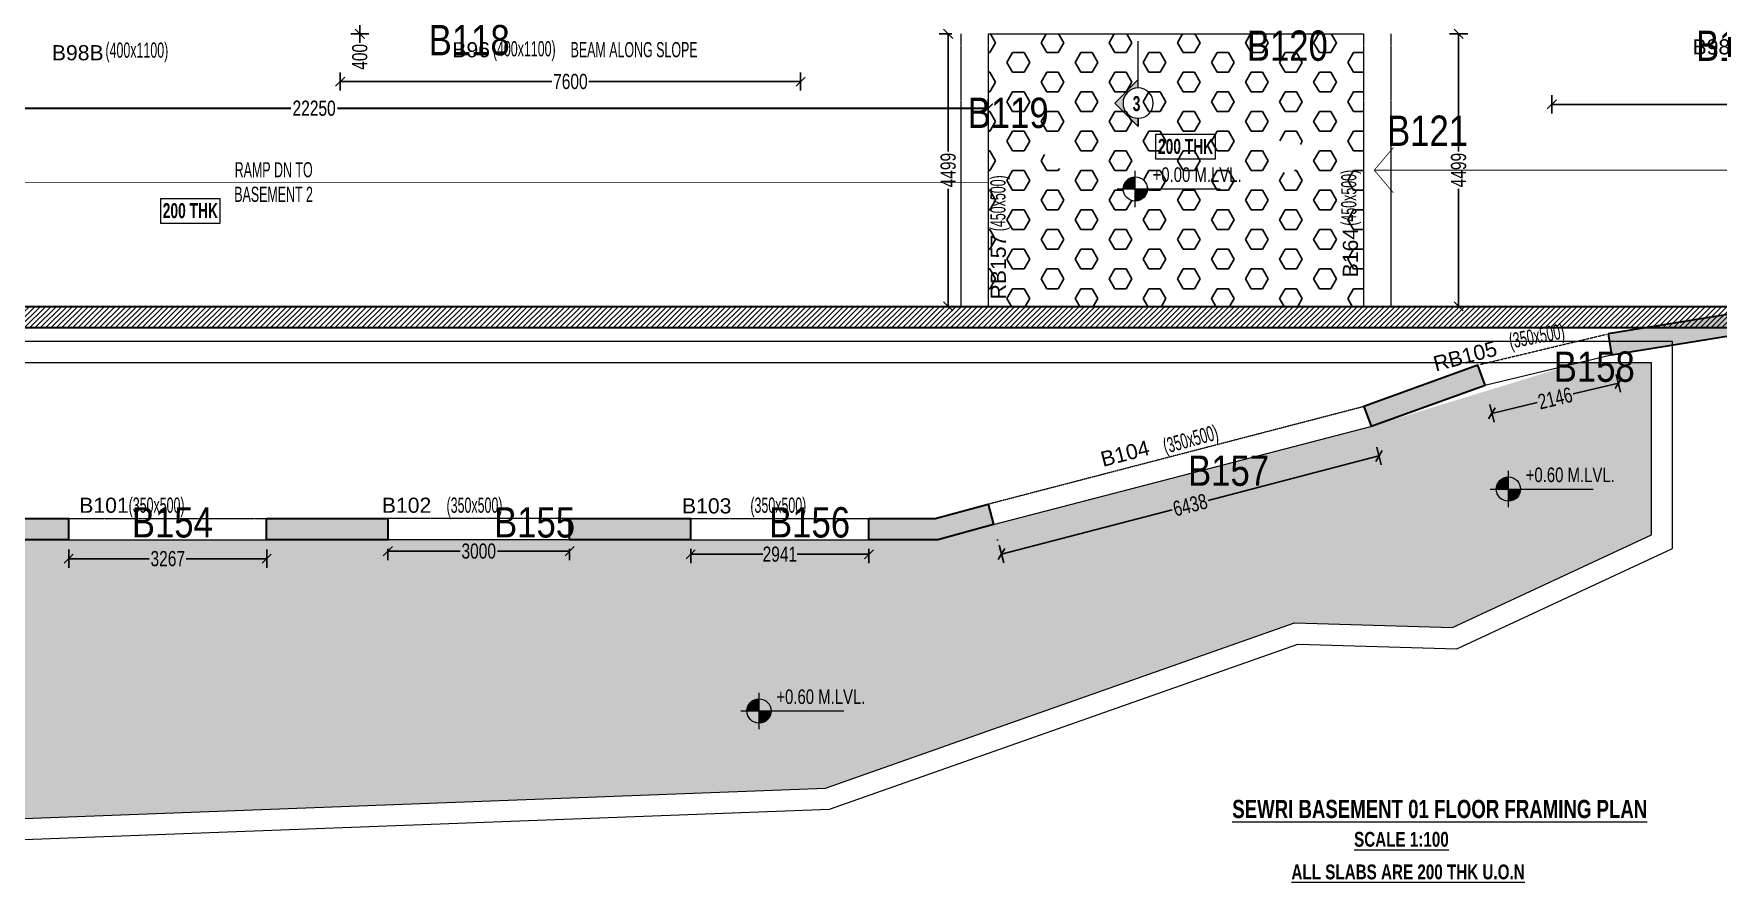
# Model space of a CAD drawing. Header units: millimetres. Extents: x 1 to 75736, y 43 to 63537.
# Drawn here: x 19657 to 47464, y 546 to 14550 of the extents above; entities that cross this region are included whole.
import ezdxf
from ezdxf.enums import TextEntityAlignment as Align

# ---------------------------------------------------------------- set-up
doc = ezdxf.new("R2010")
doc.units = ezdxf.units.MM
doc.linetypes.add('HIDDEN', pattern=[0.375, 0.25, -0.125])
doc.linetypes.add('HIDDEN2', pattern=[0.1875, 0.125, -0.0625])
for name, color, linetype, lineweight in [('A-FLOR-IDEN', 11, 'Continuous', 9), ('A-HIDD-BELW', 8, 'HIDDEN2', 20), ('G-____-____-DIMS', 7, 'Continuous', 9), ('G-ANNO-SYMB', 1, 'Continuous', 9), ('G-ANNO-TEXT', 231, 'Continuous', 9), ('S-BEAM', 7, 'Continuous', 18), ('S-BEAM-IDEN', 2, 'Continuous', 9), ('S-COL HATCH', 9, 'Continuous', 0), ('S-COLS', 5, 'Continuous', 35)]:
    doc.layers.add(name, color=color, linetype=linetype, lineweight=lineweight)
for name, color, linetype in [('Abhinav working', 6, 'Continuous'), ('Beam Nos', 7, 'Continuous'), ('changes', 7, 'Continuous'), ('HATCH', 8, 'Continuous')]:
    doc.layers.add(name, color=color, linetype=linetype)
doc.styles.add('Dim.s & Anno.(Misc.)', font='ARIALN.TTF')
doc.styles.add('SC-BBS1', font='SansSerif')
doc.styles.add('SOBHA', font='swisscl.ttf')
doc.styles.add('Swis721 LtCn BT', font='swisscl.ttf', dxfattribs={"width": 0.9, "height": 233.355162})
doc.styles.add('Swis721 LtCn BT_1', font='swisscl.ttf', dxfattribs={"height": 240})
doc.styles.add('Swis721 LtCn BT_2', font='swisscl.ttf', dxfattribs={"height": 244.992296})
doc.styles.add('Swis721 LtCn BT_B', font='', dxfattribs={"width": 0.9, "height": 246.918336})
doc.styles.get('Swis721 LtCn BT_B').set_extended_font_data('Swis721 LtCn BT', bold=True)
doc.dimstyles.new('S-100', dxfattribs={"dimscale": 100, "dimtxt": 2.5, "dimasz": 1.5, "dimexe": 1.5, "dimexo": 1.5, "dimgap": 0.1, "dimtad": 0, "dimdec": 0, "dimrnd": 0.0005, "dimzin": 0, "dimdsep": 46, "dimtxsty": 'SOBHA', "dimblk": 'OBLIQUE', "dimcen": 0.09, "dimclrd": 8, "dimclre": 8, "dimclrt": 6, "dimadec": 0, "dimazin": 0, "dimtfac": 1, "dimtdec": 0, "dimtofl": 0, "dimtmove": 0, "dimatfit": 3, "dimfxl": 1.5, "dimfxlon": 1, "dimtolj": 1, "dimtzin": 0, "dimlwd": -1, "dimlwe": -1, "dimarcsym": 0})

# ---------------------------------------------------------------- blocks, each defined once
blk = doc.blocks.new('Spot Elevations - M_Spot Elevation - Target Filled-23738-FIRST FLOOR  FRAMING PLAN _NTA_')
at = {"layer": 'G-____-____-DIMS'}
h = blk.add_hatch(color=256, dxfattribs=at)
edge = h.paths.add_edge_path(flags=0)
edge.add_line((0, 0), (-2, 0))
edge.add_arc((0, 0), 2, 90, 180, ccw=False)
edge.add_line((0, 2), (0, 0))
h = blk.add_hatch(color=256, dxfattribs=at)
edge = h.paths.add_edge_path(flags=0)
edge.add_line((0, 0), (2, 0))
edge.add_arc((0, 0), 2, 270, 360, ccw=False)
edge.add_line((0, -2), (0, 0))
for p, q in [((0, -3), (0, 3)), ((-3, 0), (14, 0))]:
    blk.add_line(p, q, dxfattribs=at)
blk.add_circle((0, 0), 2, dxfattribs=at)
blk = doc.blocks.new('A$C89844c14')
at = {"layer": 'S-COL HATCH', "transparency": 33554687}
h = blk.add_hatch(dxfattribs=at)
h.set_pattern_fill('ANSI31', color=256, scale=500)
h.set_pattern_definition([(45, (-31243118.95, 21573255.045), (-44.19417382, 44.19417382), [])])
edge = h.paths.add_edge_path()
edge.add_line((-12641, -10574), (46763, -10574))
edge.add_line((46763, -10574), (50159, -10424))
edge.add_line((50159, -10424), (50159, 18363))
edge.add_arc((65987, 101152), 84288, 235.33184, 259.17631, ccw=False)
edge.add_arc((-8443, 269), 41200, 49.9962, 101.0852)
edge.add_line((-16364, 40700), (-15224, 21151))
edge.add_line((-15224, 21151), (-12641, 21151))
edge.add_line((-12641, 21151), (-12641, -10574))
edge = h.paths.add_edge_path(flags=16)
edge.add_line((-12291, -10224), (46756, -10224))
edge.add_line((46756, -10224), (49809, -10089))
edge.add_line((49809, -10089), (49809, 18075))
edge.add_arc((65987, 101152), 84638, 235.32076, 258.98032, ccw=False)
edge.add_arc((-8443, 269), 40850, 49.9733, 100.6568)
edge.add_line((-15997, 40415), (-14893, 21501))
edge.add_line((-14893, 21501), (-12291, 21501))
edge.add_line((-12291, 21501), (-12291, -10224))
h = blk.add_hatch(color=256, dxfattribs=at)
h.dxf.hatch_style = 1
h.paths.add_polyline_path([(25890, -10677), (25945, -11023), (27920, -10704), (27864, -10359)])
h = blk.add_hatch(color=256, dxfattribs=at)
h.dxf.hatch_style = 1
h.paths.add_polyline_path([(23858, -11521), (23739, -11192), (21859, -11873), (21978, -12202)])
h = blk.add_hatch(color=256, dxfattribs=at)
h.dxf.hatch_style = 1
h.paths.add_polyline_path([(15747, -13822), (15654, -13485), (14779, -13724), (13686, -13724), (13686, -14074), (14825, -14074)])
h = blk.add_hatch(color=256, dxfattribs=at)
h.dxf.hatch_style = 1
h.paths.add_polyline_path([(478, -14074), (478, -13724), (-1522, -13724), (-1522, -14074)])
h = blk.add_hatch(color=256, dxfattribs=at)
h.dxf.hatch_style = 1
h.paths.add_polyline_path([(5745, -14074), (5745, -13724), (3745, -13724), (3745, -14074)])
h = blk.add_hatch(color=256, dxfattribs=at)
h.dxf.hatch_style = 1
h.paths.add_polyline_path([(10745, -14074), (10745, -13724), (8745, -13724), (8745, -14074)])
at = {"layer": 'S-COLS', "elevation": 0}
for points in [[(-12641, -10574), (46763, -10574), (50159, -10424), (50159, 18363, -0.104418), (18042, 31828, 0.226686), (-16364, 40700), (-15224, 21151), (-12641, 21151)], [(-12291, -10224), (46756, -10224), (49809, -10089), (49809, 18075, -0.103603), (17829, 31550, 0.224825), (-15997, 40415), (-14893, 21501), (-12291, 21501)]]:
    blk.add_lwpolyline(points, format="xyb", close=True, dxfattribs=at)
for points in [[(25890, -10677), (25945, -11023), (27920, -10704), (27864, -10359), (25890, -10677)], [(21859, -11873), (21978, -12202), (23858, -11521), (23739, -11192), (21859, -11873)], [(13686, -13724), (14779, -13724), (15654, -13485), (15747, -13822), (14825, -14074), (13686, -14074), (13686, -13724)]]:
    blk.add_lwpolyline(points, dxfattribs=at)
for points in [[(-1522, -13724), (478, -13724), (478, -14074), (-1522, -14074)], [(3745, -13724), (5745, -13724), (5745, -14074), (3745, -14074)], [(8745, -13724), (10745, -13724), (10745, -14074), (8745, -14074)]]:
    blk.add_lwpolyline(points, close=True, dxfattribs=at)
blk = doc.blocks.new('Detail View - M_Section Head - Structural Type 1-785420-STILT FLOOR FRAMING PLAN')
at = {"layer": 'G-ANNO-SYMB'}
h = blk.add_hatch(color=9, dxfattribs=at)
edge = h.paths.add_edge_path(flags=0)
edge.add_line((-8.5, 0), (-9.86, 0))
edge.add_line((-9.86, 0), (-5.99, 3.87))
edge.add_line((-5.99, 3.87), (-2.12, 0))
edge.add_line((-2.12, 0), (-3.5, 0))
edge.add_arc((-6, 0), 2.5, 360, 540)
for p, q in [((-5.99, 3.87), (-9.86, 0)), ((-5.99, 3.87), (-2.12, 0)), ((-8.5, 0), (-9.86, 0)), ((-3.5, 0), (-2.12, 0))]:
    blk.add_line(p, q, dxfattribs=at)
at = {"layer": 'G-ANNO-SYMB', "color": 5}
for p, q in [((-5.99, 3.87), (-9.86, 0)), ((-2.12, 0), (-5.99, 3.87)), ((-9.86, 0), (-8.5, 0)), ((-3.5, 0), (4.24, 0)), ((-3.5, 0), (-2.12, 0))]:
    blk.add_line(p, q, dxfattribs=at)
at = {"layer": 'G-ANNO-SYMB'}
blk.add_arc((-6, 0), 2.5, 360, 180, dxfattribs=at)
at = {"layer": 'G-ANNO-SYMB', "color": 5}
for start, end in [(360, 180), (180, 360)]:
    blk.add_arc((-6, 0), 2.5, start, end, dxfattribs=at)
blk = doc.blocks.new('_OBLIQUE')
at = {"color": 0, "linetype": 'ByBlock'}
blk.add_line((-0.5, -0.5), (0.5, 0.5), dxfattribs=at)
blk = doc.blocks.new('*D380')
at = {"layer": 'changes', "color": 8, "transparency": 16777216}
for p, q in [((13160, 13468), (13160, 13168)), ((35410, 13468), (35410, 13168)), ((13160, 13318), (23900, 13318)), ((35410, 13318), (24670, 13318))]:
    blk.add_line(p, q, dxfattribs=at)
at = {"layer": 'Defpoints', "color": 0, "transparency": 16777216}
for p in [(13160, 13959), (35410, 13959), (35410, 13318)]:
    blk.add_point(p, dxfattribs=at)
at = {"layer": 'changes', "color": 8, "transparency": 16777216, "xscale": 150, "yscale": 150, "zscale": 150, "rotation": 180}
blk.add_blockref('_OBLIQUE', (13160, 13318), dxfattribs=at)
at = {"layer": 'changes', "color": 8, "transparency": 16777216, "xscale": 150, "yscale": 150, "zscale": 150}
blk.add_blockref('_OBLIQUE', (35410, 13318), dxfattribs=at)
at = {"layer": 'changes', "color": 6, "transparency": 16777216, "insert": (24285, 13318), "char_height": 250, "attachment_point": 5, "style": 'SOBHA'}
blk.add_mtext('\\A1;22250', dxfattribs=at)
blk = doc.blocks.new('*D206')
at = {"layer": 'changes', "color": 8, "transparency": 16777216}
for p, q in [((13162, 13469), (13162, 13169)), ((35412, 13469), (35412, 13169)), ((13162, 13319), (23902, 13319)), ((35412, 13319), (24672, 13319))]:
    blk.add_line(p, q, dxfattribs=at)
at = {"layer": 'Defpoints', "color": 0, "transparency": 16777216}
for p in [(13162, 13960), (35412, 13960), (35412, 13319)]:
    blk.add_point(p, dxfattribs=at)
at = {"layer": 'changes', "color": 8, "transparency": 16777216, "xscale": 150, "yscale": 150, "zscale": 150, "rotation": 180}
blk.add_blockref('_OBLIQUE', (13162, 13319), dxfattribs=at)
at = {"layer": 'changes', "color": 8, "transparency": 16777216, "xscale": 150, "yscale": 150, "zscale": 150}
blk.add_blockref('_OBLIQUE', (35412, 13319), dxfattribs=at)
at = {"layer": 'changes', "color": 6, "transparency": 16777216, "insert": (24287, 13319), "char_height": 250, "attachment_point": 5, "style": 'SOBHA'}
blk.add_mtext('\\A1;22250', dxfattribs=at)
blk = doc.blocks.new('*D328')
at = {"layer": 'changes', "color": 8, "transparency": 16777216}
for p, q in [((24716, 13910), (24716, 13610)), ((32316, 13910), (32316, 13610)), ((24716, 13760), (28210, 13760)), ((32316, 13760), (28822, 13760))]:
    blk.add_line(p, q, dxfattribs=at)
at = {"layer": 'Defpoints', "color": 0, "transparency": 16777216}
for p in [(24716, 14548), (32316, 14548), (32316, 13760)]:
    blk.add_point(p, dxfattribs=at)
at = {"layer": 'changes', "color": 8, "transparency": 16777216, "xscale": 150, "yscale": 150, "zscale": 150, "rotation": 180}
blk.add_blockref('_OBLIQUE', (24716, 13760), dxfattribs=at)
at = {"layer": 'changes', "color": 8, "transparency": 16777216, "xscale": 150, "yscale": 150, "zscale": 150}
blk.add_blockref('_OBLIQUE', (32316, 13760), dxfattribs=at)
at = {"layer": 'changes', "color": 6, "transparency": 16777216, "insert": (28516, 13760), "char_height": 250, "attachment_point": 5, "style": 'SOBHA'}
blk.add_mtext('\\A1;7600', dxfattribs=at)
blk = doc.blocks.new('*D329')
at = {"layer": 'changes', "color": 8, "transparency": 16777216}
for p, q in [((24890, 14948), (25190, 14948)), ((25040, 14948), (25040, 14548)), ((24890, 14548), (25190, 14548)), ((25040, 14548), (25040, 14398))]:
    blk.add_line(p, q, dxfattribs=at)
at = {"layer": 'Defpoints', "color": 0, "transparency": 16777216}
for p in [(24716, 14948), (24716, 14548), (25040, 14548)]:
    blk.add_point(p, dxfattribs=at)
at = {"layer": 'changes', "color": 8, "transparency": 16777216, "xscale": 150, "yscale": 150, "zscale": 150}
for p, rotation in [((25040, 14948), 90), ((25040, 14548), 270)]:
    blk.add_blockref('_OBLIQUE', p, dxfattribs=dict(at, rotation=rotation))
at = {"layer": 'changes', "color": 6, "transparency": 16777216, "insert": (25040, 14168), "char_height": 250, "attachment_point": 5, "rotation": 90, "style": 'SOBHA'}
blk.add_mtext('\\A1;400', dxfattribs=at)
blk = doc.blocks.new('*D330')
at = {"layer": 'changes', "color": 8, "transparency": 16777216}
for p, q in [((34812, 14548), (34602, 14548)), ((34752, 14548), (34752, 12607)), ((34752, 10049), (34752, 11991)), ((34812, 10049), (34602, 10049))]:
    blk.add_line(p, q, dxfattribs=at)
at = {"layer": 'Defpoints', "color": 0, "transparency": 16777216}
for p in [(34962, 14548), (34752, 10049), (34962, 10049)]:
    blk.add_point(p, dxfattribs=at)
at = {"layer": 'changes', "color": 8, "transparency": 16777216, "xscale": 150, "yscale": 150, "zscale": 150}
for p, rotation in [((34752, 14548), 90), ((34752, 10049), 270)]:
    blk.add_blockref('_OBLIQUE', p, dxfattribs=dict(at, rotation=rotation))
at = {"layer": 'changes', "color": 6, "transparency": 16777216, "insert": (34752, 12299), "char_height": 250, "attachment_point": 5, "rotation": 90, "style": 'SOBHA'}
blk.add_mtext('\\A1;4499', dxfattribs=at)
blk = doc.blocks.new('*D331')
at = {"layer": 'changes', "color": 8, "transparency": 16777216}
for p, q in [((35416, 15408), (35416, 15708)), ((41616, 15408), (41616, 15708)), ((35416, 15558), (38209, 15558)), ((41616, 15558), (38823, 15558))]:
    blk.add_line(p, q, dxfattribs=at)
at = {"layer": 'Defpoints', "color": 0, "transparency": 16777216}
for p in [(41616, 15558), (35416, 14548), (41616, 14548)]:
    blk.add_point(p, dxfattribs=at)
at = {"layer": 'changes', "color": 8, "transparency": 16777216, "xscale": 150, "yscale": 150, "zscale": 150}
for p, rotation in [((35416, 15558), 180.0000839791991), ((41616, 15558), 8.39791991483e-05)]:
    blk.add_blockref('_OBLIQUE', p, dxfattribs=dict(at, rotation=rotation))
at = {"layer": 'changes', "color": 6, "transparency": 16777216, "insert": (38516, 15558), "char_height": 250, "attachment_point": 5, "rotation": 0.0001, "style": 'SOBHA'}
blk.add_mtext('\\A1;6200', dxfattribs=at)
blk = doc.blocks.new('*D332')
at = {"layer": 'changes', "color": 8, "transparency": 16777216}
for p, q in [((43028, 14548), (43328, 14548)), ((43178, 14548), (43178, 12607)), ((43178, 10049), (43178, 11991)), ((43028, 10049), (43328, 10049))]:
    blk.add_line(p, q, dxfattribs=at)
at = {"layer": 'Defpoints', "color": 0, "transparency": 16777216}
for p in [(42062, 14548), (42062, 10049), (43178, 10049)]:
    blk.add_point(p, dxfattribs=at)
at = {"layer": 'changes', "color": 8, "transparency": 16777216, "xscale": 150, "yscale": 150, "zscale": 150}
for p, rotation in [((43178, 14548), 90), ((43178, 10049), 270)]:
    blk.add_blockref('_OBLIQUE', p, dxfattribs=dict(at, rotation=rotation))
at = {"layer": 'changes', "color": 6, "transparency": 16777216, "insert": (43178, 12299), "char_height": 250, "attachment_point": 5, "rotation": 90, "style": 'SOBHA'}
blk.add_mtext('\\A1;4499', dxfattribs=at)
blk = doc.blocks.new('*D333')
at = {"layer": 'changes', "color": 8, "transparency": 16777216}
for p, q in [((44716, 13534), (44716, 13234)), ((44716, 13384), (48210, 13384)), ((52316, 13384), (48822, 13384)), ((52316, 13534), (52316, 13234))]:
    blk.add_line(p, q, dxfattribs=at)
at = {"layer": 'Defpoints', "color": 0, "transparency": 16777216}
for p in [(44716, 14548), (52316, 14548), (52316, 13384)]:
    blk.add_point(p, dxfattribs=at)
at = {"layer": 'changes', "color": 8, "transparency": 16777216, "xscale": 150, "yscale": 150, "zscale": 150, "rotation": 180}
blk.add_blockref('_OBLIQUE', (44716, 13384), dxfattribs=at)
at = {"layer": 'changes', "color": 8, "transparency": 16777216, "xscale": 150, "yscale": 150, "zscale": 150}
blk.add_blockref('_OBLIQUE', (52316, 13384), dxfattribs=at)
at = {"layer": 'changes', "color": 6, "transparency": 16777216, "insert": (48516, 13384), "char_height": 250, "attachment_point": 5, "style": 'SOBHA'}
blk.add_mtext('\\A1;7600', dxfattribs=at)
blk = doc.blocks.new('*D352')
at = {"layer": 'changes', "color": 8, "transparency": 16777216}
for p, q in [((20236, 6036), (20236, 5736)), ((20236, 5886), (21564, 5886)), ((23503, 5886), (22176, 5886)), ((23503, 6036), (23503, 5736))]:
    blk.add_line(p, q, dxfattribs=at)
at = {"layer": 'Defpoints', "color": 0, "transparency": 16777216}
for p in [(20236, 6199), (23503, 6199), (23503, 5886)]:
    blk.add_point(p, dxfattribs=at)
at = {"layer": 'changes', "color": 8, "transparency": 16777216, "xscale": 150, "yscale": 150, "zscale": 150, "rotation": 180}
blk.add_blockref('_OBLIQUE', (20236, 5886), dxfattribs=at)
at = {"layer": 'changes', "color": 8, "transparency": 16777216, "xscale": 150, "yscale": 150, "zscale": 150}
blk.add_blockref('_OBLIQUE', (23503, 5886), dxfattribs=at)
at = {"layer": 'changes', "color": 6, "transparency": 16777216, "insert": (21870, 5886), "char_height": 250, "attachment_point": 5, "style": 'SOBHA'}
blk.add_mtext('\\A1;3267', dxfattribs=at)
blk = doc.blocks.new('*D353')
at = {"layer": 'changes', "color": 8, "transparency": 16777216}
for p, q in [((25503, 6049), (25503, 5861)), ((25503, 6011), (26696, 6011)), ((28503, 6011), (27310, 6011)), ((28503, 6049), (28503, 5861))]:
    blk.add_line(p, q, dxfattribs=at)
at = {"layer": 'Defpoints', "color": 0, "transparency": 16777216}
for p in [(25503, 6199), (28503, 6199), (28503, 6011)]:
    blk.add_point(p, dxfattribs=at)
at = {"layer": 'changes', "color": 8, "transparency": 16777216, "xscale": 150, "yscale": 150, "zscale": 150, "rotation": 180}
blk.add_blockref('_OBLIQUE', (25503, 6011), dxfattribs=at)
at = {"layer": 'changes', "color": 8, "transparency": 16777216, "xscale": 150, "yscale": 150, "zscale": 150}
blk.add_blockref('_OBLIQUE', (28503, 6011), dxfattribs=at)
at = {"layer": 'changes', "color": 6, "transparency": 16777216, "insert": (27003, 6011), "char_height": 250, "attachment_point": 5, "style": 'SOBHA'}
blk.add_mtext('\\A1;3000', dxfattribs=at)
blk = doc.blocks.new('*D354')
at = {"layer": 'changes', "color": 8, "transparency": 16777216}
for p, q in [((30503, 6049), (30503, 5810)), ((30503, 5960), (31690, 5960)), ((33444, 5960), (32258, 5960)), ((33444, 6049), (33444, 5810))]:
    blk.add_line(p, q, dxfattribs=at)
at = {"layer": 'Defpoints', "color": 0, "transparency": 16777216}
for p in [(30503, 6199), (33444, 6199), (33444, 5960)]:
    blk.add_point(p, dxfattribs=at)
at = {"layer": 'changes', "color": 8, "transparency": 16777216, "xscale": 150, "yscale": 150, "zscale": 150, "rotation": 180}
blk.add_blockref('_OBLIQUE', (30503, 5960), dxfattribs=at)
at = {"layer": 'changes', "color": 8, "transparency": 16777216, "xscale": 150, "yscale": 150, "zscale": 150}
blk.add_blockref('_OBLIQUE', (33444, 5960), dxfattribs=at)
at = {"layer": 'changes', "color": 6, "transparency": 16777216, "insert": (31974, 5960), "char_height": 250, "attachment_point": 5, "style": 'SOBHA'}
blk.add_mtext('\\A1;2941', dxfattribs=at)
blk = doc.blocks.new('*D355')
at = {"layer": 'changes', "color": 8, "transparency": 16777216}
for p, q in [((41863, 7582), (39045, 6849)), ((41825, 7727), (41901, 7437)), ((35632, 5962), (38450, 6695)), ((35594, 6107), (35670, 5817))]:
    blk.add_line(p, q, dxfattribs=at)
at = {"layer": 'Defpoints', "color": 0, "transparency": 16777216}
for p in [(41736, 8072), (41863, 7582), (35505, 6451)]:
    blk.add_point(p, dxfattribs=at)
at = {"layer": 'changes', "color": 8, "transparency": 16777216, "xscale": 150, "yscale": 150, "zscale": 150}
for p, rotation in [((41863, 7582), 14.57598728778849), ((35632, 5962), 194.5759872877885)]:
    blk.add_blockref('_OBLIQUE', p, dxfattribs=dict(at, rotation=rotation))
at = {"layer": 'changes', "color": 6, "transparency": 16777216, "insert": (38747, 6772), "char_height": 250, "attachment_point": 5, "rotation": 14.576, "style": 'SOBHA'}
blk.add_mtext('\\A1;6438', dxfattribs=at)
blk = doc.blocks.new('*D356')
at = {"layer": 'changes', "color": 8, "transparency": 16777216}
for p, q in [((45780, 8928), (45850, 8637)), ((45815, 8783), (45070, 8605)), ((43693, 8430), (43763, 8138)), ((43728, 8284), (44474, 8462))]:
    blk.add_line(p, q, dxfattribs=at)
at = {"layer": 'Defpoints', "color": 0, "transparency": 16777216}
for p in [(45703, 9251), (43616, 8753), (45815, 8783)]:
    blk.add_point(p, dxfattribs=at)
at = {"layer": 'changes', "color": 8, "transparency": 16777216, "xscale": 150, "yscale": 150, "zscale": 150}
for p, rotation in [((45815, 8783), 13.43159642879455), ((43728, 8284), 193.4315964287945)]:
    blk.add_blockref('_OBLIQUE', p, dxfattribs=dict(at, rotation=rotation))
at = {"layer": 'changes', "color": 6, "transparency": 16777216, "insert": (44772, 8533), "char_height": 250, "attachment_point": 5, "rotation": 13.4316, "style": 'SOBHA'}
blk.add_mtext('\\A1;2146', dxfattribs=at)

msp = doc.modelspace()

# ---------------------------------------------------------------- hatches: boundary and pattern name
at = {"layer": 'A-HIDD-BELW', "transparency": 33554687}
h = msp.add_hatch(dxfattribs=at)
h.set_pattern_fill('FLEX', color=256, scale=1500, angle=30)
h.set_pattern_definition([(30, (-31343257.7, 21287519.98), (-187.5, 324.7595264), [375, -375]), (75, (-31342932.93, 21287707.48), (-187.5, 324.7595264), [93.75, -342.830086, 93.75, -530.330086])])
h.paths.add_polyline_path([(40468.7, 4829.6), (43077, 4751.5), (46359.7, 6277.9), (46359.7, 6886.8), (46359.7, 9118.4), (45148.2, 9118.4), (41729.6, 8070.1), (34534.1, 6198.1), (32534.1, 6198.1), (7123.4, 6198.1), (7435.9, 1145.9), (32724.2, 2100.4)])
at = {"layer": 'HATCH'}
h = msp.add_hatch(dxfattribs=at)
h.set_pattern_fill('HEX', color=9, scale=1500)
h.set_pattern_definition([(0, (-31782559.2, 21493509.48), (0, 324.7595264), [187.5, -375]), (120, (-31782559.2, 21493509.48), (-281.25, -162.3797632), [187.5, -375]), (60, (-31782371.7, 21493509.48), (-281.25, 162.3797632), [187.5, -375])])
h.paths.add_polyline_path([(35410, 14548.1), (35410, 10049.3), (41610, 10049.3), (41610, 14548.1)])
h.paths.add_polyline_path([(39159.1, 12891.1), (39159.1, 12479.2), (38181.6, 12479.2), (38181.6, 12891.1)], flags=0)
h.paths.add_polyline_path([(40614.5, 12576.3), (40752.3, 12576.3), (40365.6, 12189.6), (39979, 12576.3), (40114.5, 12576.3, -1)], flags=16)
h.paths.add_polyline_path([(39979, 12576.3), (40114.5, 12576.3, 1), (40614.5, 12576.3), (40752.3, 12576.3), (40365.6, 12189.6)], flags=0)
h.paths.add_polyline_path([(38040.3, 11988.7, -1), (37640.3, 11988.7, -1)], flags=16)
h.paths.add_polyline_path([(36978.9, 12577.4), (36843.3, 12577.4, -1), (36343.3, 12577.4), (36205.5, 12577.4), (36592.2, 12964.1)], flags=16)
h.paths.add_polyline_path([(36978.9, 12577.4), (36843.3, 12577.4, 1), (36343.3, 12577.4), (36205.5, 12577.4), (36592.2, 12964.1)], flags=16)
h.paths.add_polyline_path([(40249.8, 12378.7), (40512.5, 12378.7), (40512.5, 12899.4), (40249.8, 12899.4)], flags=24)
h.paths.add_polyline_path([(36479.3, 12307.1), (36742, 12307.1), (36742, 12827.8), (36479.3, 12827.8)], flags=24)
h.paths.add_polyline_path([(38025.8, 11968.4), (39827.2, 11968.4), (39827.2, 12474.5), (38025.8, 12474.5)], flags=24)
h.paths.add_polyline_path([(41630.7, 11318.2), (41630.7, 12591.4), (41103.5, 12591.4), (41103.5, 11318.2)], flags=9)
h.paths.add_polyline_path([(38136.8, 12426.2), (39188.7, 12426.2), (39188.7, 12946.9), (38136.8, 12946.9)], flags=24)
h.paths.add_polyline_path([(35839.2, 11227.9), (35839.2, 12501.1), (35312, 12501.1), (35312, 11227.9)], flags=9)

# ---------------------------------------------------------------- linework, layer by layer
at = {"layer": 'A-FLOR-IDEN', "color": 8, "flags": 128}
msp.add_lwpolyline([(39159.1, 12891.1), (39159.1, 12479.2), (38181.6, 12479.2), (38181.6, 12891.1)], close=True, dxfattribs=at)
at = {"layer": 'A-FLOR-IDEN', "color": 8, "elevation": 0, "flags": 128}
msp.add_lwpolyline([(22731.3, 11831.7), (22731.3, 11419.8), (21753.8, 11419.8), (21753.8, 11831.7)], close=True, dxfattribs=at)
at = {"layer": 'A-HIDD-BELW', "color": 4, "linetype": 'ByBlock', "ltscale": 500}
for p, q in [((46709.7, 9468.4), (6570.4, 9468.4)), ((46709.7, 6054.7), (46709.7, 9468.4)), ((46359.7, 9118.4), (6942.7, 9118.4)), ((46359.7, 6277.9), (46359.7, 9118.4)), ((43077, 4751.5), (46359.7, 6277.9)), ((43149.4, 4399.2), (46709.7, 6054.7)), ((32724.2, 2100.4), (40468.7, 4829.6)), ((40468.7, 4829.6), (43077, 4751.5)), ((32790.4, 1752.6), (40523.5, 4477.8)), ((40523.5, 4477.8), (43149.4, 4399.2)), ((7435.9, 1145.9), (32724.2, 2100.4)), ((7107.6, 783.3), (32790.4, 1752.6))]:
    msp.add_line(p, q, dxfattribs=at)
at = {"layer": 'S-BEAM', "linetype": 'HIDDEN'}
for p, q in [((34960, 14548.1), (34960, 10049.3)), ((35410, 14548.1), (35410, 10049.3)), ((41610, 14548.1), (41610, 10049.3)), ((42060, 14548.1), (42060, 10049.3)), ((43528.8, 9091.5, 0), (45615.9, 9590, 0)), ((35410, 6788.6, 0), (41610, 8400.6, 0)), ((42060, 8189.8), (42060, 8185.2)), ((20234.1, 6549.3, 0), (23500.9, 6549.3)), ((28500.9, 6549.3, 0), (25500.9, 6549.3)), ((30500.9, 6549.3, 0), (33441.8, 6549.3))]:
    msp.add_line(p, q, dxfattribs=at)
at = {"layer": 'S-BEAM'}
for p, q in [((35410, 14548.1), (41610, 14548.1)), ((43610.1, 8751.1, 0), (45697.2, 9249.5, 0)), ((35502.3, 6451, 0), (41729.6, 8070.1, 0)), ((20234.1, 6199.3, 0), (23500.9, 6199.3)), ((28500.9, 6199.3, 0), (25500.9, 6199.3)), ((30500.9, 6199.3, 0), (33441.8, 6199.3))]:
    msp.add_line(p, q, dxfattribs=at)
at = {"layer": 'S-BEAM', "const_width": 12.5, "elevation": 0}
for points in [[(42101.7, 11923.1), (41785.3, 12298.1), (42101.7, 12673.1)], [(41785.3, 12298.1), (65000, 12298.1)], [(35410, 12089.8), (13591.3, 12089.8)]]:
    msp.add_lwpolyline(points, dxfattribs=at)
at = {"layer": 'S-BEAM-IDEN'}
msp.add_line((35557, 6198.1), (35576.5, 6198.1), dxfattribs=at)

# ---------------------------------------------------------------- block references
at = {"layer": 'G-____-____-DIMS', "xscale": 99.99999999999991, "yscale": 99.99999999999991, "zscale": 99.99999999999991}
for p in [(37840.3, 11988.7, 0), (44000, 7034.5), (31630.4, 3373.5)]:
    msp.add_blockref('Spot Elevations - M_Spot Elevation - Target Filled-23738-FIRST FLOOR  FRAMING PLAN _NTA_', p, dxfattribs=at)
at = {"layer": 'G-ANNO-SYMB', "extrusion": (0, 0, -1), "xscale": -99.99999999999991, "yscale": 99.99999999999991, "zscale": 99.99999999999991, "rotation": 270}
msp.add_blockref('Detail View - M_Section Head - Structural Type 1-785420-STILT FLOOR FRAMING PLAN', (-37887.8, 14004), dxfattribs=at)
at = {"layer": 'S-COL HATCH', "color": 4}
msp.add_blockref('A$C89844c14', (19755.6, 20273.3), dxfattribs=at)

# ---------------------------------------------------------------- texts
at = {"layer": 'A-FLOR-IDEN', "color": 1, "char_height": 246.92, "width": 1155, "attachment_point": 2, "line_spacing_factor": 0.964267, "style": 'Swis721 LtCn BT_B'}
for insert in [(38670.4, 12813), (22242.5, 11753.6)]:
    msp.add_mtext('200 THK', dxfattribs=dict(at, insert=insert))
at = {"layer": 'Abhinav working', "char_height": 500, "attachment_point": 1, "style": 'Dim.s & Anno.(Misc.)'}
for s, insert in [('B118', (26177.1, 14693.6, 0)), ('B120', (39681.7, 14602.7, 0)), ('B122', (47096, 14601.5, 0)), ('B119', (35074.1, 13494, 0)), ('B121', (41996, 13198.6, 0)), ('B158', (44747.8, 9305.4, 0)), ('B157', (38711.2, 7588.9, 0)), ('B154', (21276.6, 6736.3, 0)), ('B155', (27255.5, 6736.3, 0)), ('B156', (31795, 6736.3, 0))]:
    msp.add_mtext_dynamic_manual_height_columns(s, width=21149.247, gutter_width=5423.5, heights=[0], dxfattribs=dict(at, insert=insert))
at = {"layer": 'Beam Nos', "color": 3, "style": 'SC-BBS1'}
for s, p in [('B98', (47349.4, 14133.1, 0)), ('B98B', (20383.7, 14035.9, 0)), ('B96', (26878, 14085.2, 0)), ('B101', (20816.9, 6568.4, 0)), ('B102', (25811.4, 6568.5, 0)), ('B103', (30766.2, 6558.2, 0))]:
    msp.add_text(s, height=250, dxfattribs=at).set_placement(p, align=Align.BOTTOM_CENTER)
for s, p in [('RB157', (35778.7, 10698.6, 0)), ('B164', (41590.4, 10937.6, 0))]:
    msp.add_text(s, height=250, rotation=90, dxfattribs=at).set_placement(p, align=Align.BOTTOM_CENTER)
at = {"layer": 'Beam Nos', "style": 'SC-BBS1'}
for s, p in [('RB105', (43334.8, 9036.9, 0)), ('B104', (37721.3, 7429.9, 0))]:
    msp.add_text(s, height=250, rotation=14.57455, dxfattribs=at).set_placement(p, align=Align.BOTTOM_CENTER)
at = {"layer": 'G-____-____-DIMS', "color": 1, "insert": (38125.7, 12344.3, 0), "char_height": 240, "width": 1683.881, "attachment_point": 1, "line_spacing_factor": 0.970126, "style": 'Swis721 LtCn BT_1'}
msp.add_mtext('+0.00 M.LVL.', dxfattribs=at)
at = {"layer": 'G-____-____-DIMS', "char_height": 240, "width": 1683.881, "attachment_point": 1, "line_spacing_factor": 0.970126, "style": 'Swis721 LtCn BT_1'}
for insert in [(44285.4, 7390.1), (31915.7, 3729.1)]:
    msp.add_mtext('+0.60 M.LVL.', dxfattribs=dict(at, insert=insert))
at = {"layer": 'G-ANNO-SYMB', "color": 5, "insert": (37861.2, 13268.1), "char_height": 246.9, "width": 330, "attachment_point": 8, "line_spacing_factor": 0.964267, "style": 'Swis721 LtCn BT_B'}
msp.add_mtext('3', dxfattribs=at)
at = {"layer": 'G-ANNO-TEXT', "color": 6, "insert": (39441, 1906.2), "char_height": 300, "width": 6923.66, "attachment_point": 1, "line_spacing_factor": 0.971848, "style": 'Swis721 LtCn BT_2'}
msp.add_mtext('{\\fSwis721 LtCn BT|b1|i0|c0|p34;\\LSEWRI BASEMENT 01 FLOOR FRAMING PLAN }', dxfattribs=at)
at = {"layer": 'G-ANNO-TEXT', "color": 1, "char_height": 244.992, "attachment_point": 1, "line_spacing_factor": 0.971848, "style": 'Swis721 LtCn BT_2'}
for s, insert, width in [('{\\fSwis721 LtCn BT|b1|i0|c0|p34;\\LSCALE 1:100}', (41452.1, 1378.5), 1551.037), ('{\\fSwis721 LtCn BT|b1|i0|c0|p34;\\LALL SLABS ARE 200 THK U.O.N}', (40417.9, 840.1), 3728.693)]:
    msp.add_mtext(s, dxfattribs=dict(at, insert=insert, width=width))
at = {"layer": 'S-BEAM-IDEN', "style": 'Swis721 LtCn BT', "width": 0.8}
for s, rotation, p in [('(400x1100)', 360, (20841.4, 14154, 0)), ('(400x1100)', 360, (27235.7, 14176.7, 0)), ('BEAM ALONG SLOPE', 360, (28519.4, 14161.9, 0)), ('(450x500)', 90, (41489.1, 11380.7)), ('(450x500)', 90, (35697.5, 11290.4)), ('(350x500)', 10.78837, (44036.2, 9353)), ('(350x500)', 15.48324, (38340.5, 7615.5)), ('(350x500)', 360, (21223.9, 6644.8)), ('(350x500)', 360, (26471.6, 6644.8)), ('(350x500)', 360, (31486.6, 6644.8))]:
    msp.add_text(s, height=250, rotation=rotation, dxfattribs=at).set_placement(p)
for s, p in [('RAMP DN TO', (22975, 12179.9, 0)), ('BASEMENT 2', (22967.4, 11775, 0))]:
    msp.add_text(s, height=250, dxfattribs=at).set_placement(p)

# ---------------------------------------------------------------- dimensions: what is measured, and where the dimension line sits
at = {"layer": 'changes'}
for p1, p2, distance, picture, middle in [((35416.2, 14548.3, 0), (41616.2, 14548.3, 0), 1010, '*D331', (38516.2, 15558.3, 0)), ((43616.3, 8752.5, 0), (45703.4, 9250.9, 0), -481.5, '*D356', (44771.7, 8533.4, 0)), ((35504.6, 6451.2, 0), (41735.8, 8071.5, 0), -505.5, '*D355', (38747.4, 6772.1, 0))]:
    dim = msp.add_aligned_dim(p1=p1, p2=p2, distance=distance, dimstyle='S-100', dxfattribs=at)
    dim.commit()
    dim.dimension.update_dxf_attribs({"geometry": picture, "text_midpoint": middle})
for base, p1, p2, picture, middle in [((25040.3, 14548.3, 0), (24716.2, 14948.3, 0), (24716.2, 14548.3, 0), '*D329', (25040.3, 14168.3, 0)), ((34752.4, 10049.5, 0), (34962.3, 14548.3, 0), (34962.3, 10049.5, 0), '*D330', (34752.4, 12298.9, 0)), ((43178.4, 10049.5, 0), (42062.3, 14548.3, 0), (42062.3, 10049.5, 0), '*D332', (43178.4, 12298.9, 0))]:
    dim = msp.add_linear_dim(base=base, p1=p1, p2=p2, angle=90, dimstyle='S-100', dxfattribs=at)
    dim.commit()
    dim.dimension.update_dxf_attribs({"geometry": picture, "text_midpoint": middle})
for base, p1, p2, picture, middle in [((32316.2, 13760.3, 0), (24716.2, 14548.3, 0), (32316.2, 14548.3, 0), '*D328', (28516.2, 13760.3, 0)), ((52316.2, 13384.3, 0), (44716.2, 14548.3, 0), (52316.2, 14548.3, 0), '*D333', (48516.2, 13384.3, 0)), ((35410, 13318.5), (13160, 13959.5), (35410, 13959.5), '*D380', (24285, 13318.5)), ((35412.3, 13318.7), (13162.3, 13959.7), (35412.3, 13959.7, 0), '*D206', (24287.3, 13318.7)), ((23503.2, 5886.3, 0), (20236.5, 6199.5, 0), (23503.2, 6199.5), '*D352', (21869.8, 5886.3, 0)), ((28503.2, 6010.7, 0), (25503.2, 6199.5), (28503.2, 6199.5, 0), '*D353', (27003.2, 6010.7, 0)), ((33444.2, 5960.4, 0), (30503.2, 6199.5), (33444.2, 6199.5, 0), '*D354', (31973.7, 5960.4, 0))]:
    dim = msp.add_linear_dim(base=base, p1=p1, p2=p2, dimstyle='S-100', dxfattribs=at)
    dim.commit()
    dim.dimension.update_dxf_attribs({"geometry": picture, "text_midpoint": middle})

doc.saveas('drawing.dxf')
